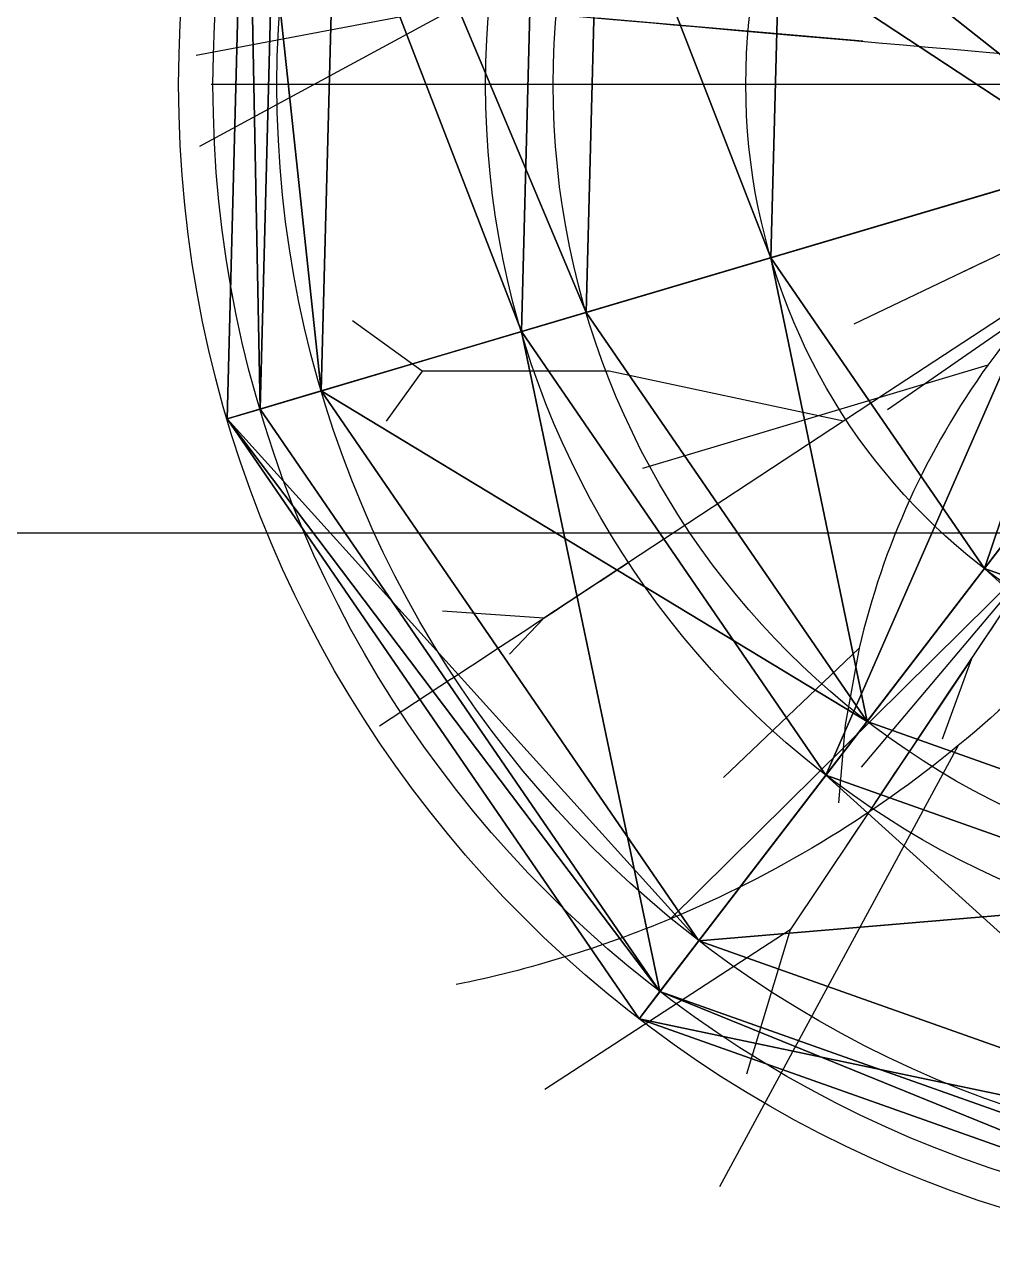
# Model space of a CAD drawing. Header units: inches. Extents: x 23 to 629, y -355 to 51.
# Drawn here: x 60.659 to 61.712, y 17.085 to 18.431 of the extents above; entities that cross this region are included whole.
import ezdxf

# ---------------------------------------------------------------- set-up
doc = ezdxf.new("R2010")
doc.units = ezdxf.units.IN
doc.header["$MEASUREMENT"] = 0
for name, color, linetype, true_color in [('tree', 1, 'Continuous', 0xff0000), ('tree-summer', 252, 'Continuous', 0x777799), ('TREES', 252, 'Continuous', 0x777799)]:
    doc.layers.add(name, color=color, linetype=linetype, true_color=true_color)

# ---------------------------------------------------------------- blocks, each defined once
blk = doc.blocks.new('Component#46')
at = {"layer": 'tree'}
for p, q in [((2.5698, 9.9857, 11.8815), (0.5598, 9.6079, 11.3386)), ((2.5698, 9.9857, 11.8815), (0.5841, 8.9123, 12.1101)), ((5.6516, 9.7161, 9.7998), (3.6235, 9.8935, 8.5877)), ((1.8489, 9.3867, 15.2815), (0.6732, 9.3867, 15.412)), ((1.8489, 9.3867, 15.2815), (0.8474, 9.3867, 15.847)), ((3.5035, 9.3867, 15.7165), (1.1087, 9.3867, 16.4126)), ((3.5035, 9.3867, 15.7165), (1.8489, 9.3867, 15.2815)), ((4.1567, 9.3867, 18.1092), (2.1102, 9.3867, 18.7617)), ((3.7713, 9.3867, 18.8485), (3.0681, 9.3867, 20.1973)), ((6.1162, 9.3867, 15.7165), (3.5035, 9.3867, 15.7165)), ((3.7713, 9.3867, 18.8485), (3.5092, 9.3867, 20.7728)), ((4.1567, 9.3867, 18.1092), (3.7713, 9.3867, 18.8485)), ((6.1162, 9.3867, 15.7165), (4.1567, 9.3867, 18.1092)), ((9.4165, 9.3867, 12.5733), (5.8391, 7.0367, 12.9464)), ((9.4165, 9.3867, 14.803), (6.1162, 9.3867, 15.7165)), ((4.1829, 3.0176, 11.1182), (10.41, 9.1737, 10.0451)), ((6.5837, 8.0354, 21.442), (5.5816, 7.5575, 21.9279)), ((6.5837, 8.0354, 21.442), (6.425, 7.9598, 22.6194)), ((7.3326, 7.9383, 20.4068), (6.4789, 7.345, 21.2469)), ((2.2861, 7.1972, 13.1505), (1.7531, 7.5818, 13.1505)), ((6.4789, 7.345, 21.2469), (5.8412, 6.9017, 21.8225)), ((2.2861, 7.1972, 13.1505), (2.0112, 6.8163, 13.1505)), ((3.7148, 7.1972, 13.1505), (2.2861, 7.1972, 13.1505)), ((5.5035, 6.8163, 13.1505), (3.7148, 7.1972, 13.1505)), ((6.6075, 7.245, 17.7246), (3.9677, 6.455, 17.9532)), ((5.8391, 7.0367, 12.9464), (5.5035, 6.8163, 13.1505)), ((5.5035, 6.8163, 13.1505), (3.8627, 5.7385, 14.1483)), ((7.0373, 5.8327, 7.6712), (5.6401, 4.1749, 8.1284)), ((3.8627, 5.7385, 14.1483), (3.2138, 5.3122, 15.9055)), ((3.2138, 5.3122, 15.9055), (2.4414, 5.3655, 16.3998)), ((3.2138, 5.3122, 15.9055), (2.9517, 5.0378, 17.3535)), ((5.6237, 5.0845, 17.9246), (4.5861, 4.0964, 18.3532)), ((6.4817, 5.0026, 17.5044), (5.5272, 3.5768, 19.024)), ((6.4817, 5.0026, 17.5044), (6.2568, 4.3876, 20.3391)), ((2.5104, 4.8502, 14.1483), (1.9608, 4.4892, 14.2965)), ((6.0894, 4.4166, 9.0906), (5.097, 2.9342, 9.8781)), ((6.3806, 4.3396, 11.3182), (4.5576, 0.9708, 12.3772)), ((5.097, 2.9342, 9.8781), (3.2216, 1.7147, 10.0436)), ((5.097, 2.9342, 9.8781), (4.7633, 1.8309, 11.1641))]:
    blk.add_line(p, q, dxfattribs=at)
for points in [[(6.5837, 8.0354, 21.442), (6.6786, 8.0807, 21.0932), (6.8063, 8.1417, 20.7576), (6.9654, 8.2175, 20.4388), (7.1541, 8.3076, 20.1405), (7.3703, 8.4107, 19.866), (7.6115, 8.5257, 19.6184), (7.875, 8.6514, 19.4005), (8.1578, 8.7863, 19.2148), (8.4568, 8.9289, 19.0633), (8.7686, 9.0776, 18.9477), (9.0898, 9.2308, 18.8694), (9.4165, 9.3867, 18.8292)], [(6.0894, 4.4166, 9.0906), (6.302, 4.7342, 8.686), (6.5319, 5.0776, 8.313), (6.7775, 5.4445, 7.974), (7.0373, 5.8327, 7.6712)], [(5.6237, 5.0845, 17.9246), (5.5157, 4.4972, 17.8246), (5.4667, 3.9021, 17.7246)]]:
    blk.add_polyline3d(points, dxfattribs=at)
at = {"layer": 'tree', "extrusion": (-0.209619, -0.977783, -8.86621e-15)}
blk.add_arc((7.6961, 21.2839, -11.152), 11.2526, 227.93906, 267.67448, dxfattribs=at)
at = {"layer": 'tree', "extrusion": (-0.087156, -0.996195, 2.9828e-14)}
blk.add_arc((7.855, 16.0861, -10.1716), 6.9966, 221.08779, 275.80424, dxfattribs=at)
at = {"layer": 'tree', "extrusion": (0.830984, -0.556296, 1.19227e-14)}
blk.add_arc((12.379, 21.888, 2.6032), 6.3659, 201.07496, 275.94701, dxfattribs=at)
at = {"layer": 'tree'}
blk.add_arc((11.5327, 3.698, 17.7246), 6.0695, 110.40538, 144.23939, dxfattribs=at)
at = {"layer": 'tree', "extrusion": (0.034794, 0.07641, 0.996469)}
blk.add_arc((-8.9843, -6.6196, 18.4455), 6.091, 348.722, 11.278, dxfattribs=at)
at = {"layer": 'tree', "extrusion": (0, 0, -1)}
for start, end in [(213.82226, 230.58887), (230.58887, 247.35548)]:
    blk.add_arc((-0.7965, 11.1352, -11.3182), 8.7956, start, end, dxfattribs=at)
at = {"layer": 'tree', "extrusion": (0.549023, -0.835807, -3.5671e-14)}
blk.add_arc((5.57, 15.8199, -2.6755), 1.857, 244.17448, 295.82552, dxfattribs=at)
at = {"layer": 'tree', "extrusion": (1.26401e-16, -3.02996e-16, -1)}
blk.add_arc((-0.7965, 11.1352, -11.1182), 8.7956, 247.35548, 258.53322, dxfattribs=at)
at = {"layer": 'tree-summer', "color": 76, "true_color": 0x427f00}
for p, q in [((3.0435, 7.4999, 6.8937), (7.4202, 8.7956, 6.0865)), ((4.9494, 8.0642, 21.4564), (7.6532, 8.8646, 22.9727)), ((3.5388, 7.6465, 20.0424), (4.9494, 8.0642, 21.4564)), ((6.5799, 5.691, 21.4564), (8.2968, 7.9279, 22.9727)), ((5.3697, 4.1143, 6.8937), (8.1489, 7.7351, 6.0865)), ((3.5388, 7.6465, 20.0424), (1.5155, 7.0475, 16.6589)), ((1.0471, 6.9088, 8.8868), (3.0435, 7.4999, 6.8937)), ((0.7954, 6.8343, 12.8499), (1.5155, 7.0475, 16.6589)), ((1.0471, 6.9088, 8.8868), (0.7954, 6.8343, 12.8499)), ((5.6842, 4.524, 20.0424), (6.5799, 5.691, 21.4564)), ((5.6842, 4.524, 20.0424), (4.3993, 2.8501, 16.6589)), ((4.1019, 2.4626, 8.8868), (5.3697, 4.1143, 6.8937)), ((3.9421, 2.2544, 12.8499), (4.3993, 2.8501, 16.6589)), ((4.1019, 2.4626, 8.8868), (3.9421, 2.2544, 12.8499))]:
    blk.add_line(p, q, dxfattribs=at)
for centre, radius in [((9.4165, 9.3867, 12.8499), 8.991), ((9.4165, 9.3867, 8.8868), 8.7285), ((9.4165, 9.3867, 16.6589), 8.2401), ((9.4165, 9.3867, 6.8937), 6.6464), ((9.4165, 9.3867, 20.0424), 6.1299), ((9.4165, 9.3867, 21.4564), 4.6588)]:
    blk.add_circle(centre, radius, dxfattribs=at)
at = {"layer": 'tree-summer', "color": 108, "true_color": 0x00560c}
mesh = blk.add_polyface(dxfattribs=at)
corners = [(0.9417, 12.3892, 12.8499), (1.0471, 6.9088, 8.8868), (0.7954, 6.8343, 12.8499), (1.1891, 12.3015, 8.8868)]
mesh.append_faces([[corners[k] for k in face] for face in [(0, 1, 2), (1, 0, 3)]], dxfattribs={"vtx0": -1, "color": 108})
mesh = blk.add_polyface(dxfattribs=at)
corners = [(1.5155, 7.0475, 16.6589), (0.9417, 12.3892, 12.8499), (0.7954, 6.8343, 12.8499), (1.6495, 12.1384, 16.6589)]
mesh.append_faces([[corners[k] for k in face] for face in [(0, 1, 2), (1, 0, 3)]], dxfattribs={"vtx0": -1, "color": 108})
mesh = blk.add_polyface(dxfattribs=at)
corners = [(1.1891, 12.3015, 8.8868), (3.0435, 7.4999, 6.8937), (1.0471, 6.9088, 8.8868), (3.1517, 11.6062, 6.8937)]
mesh.append_faces([[corners[k] for k in face] for face in [(0, 1, 2), (1, 0, 3)]], dxfattribs={"vtx0": -1, "color": 108})
mesh = blk.add_polyface(dxfattribs=at)
corners = [(3.5388, 7.6465, 20.0424), (1.6495, 12.1384, 16.6589), (1.5155, 7.0475, 16.6589), (3.6385, 11.4337, 20.0424)]
mesh.append_faces([[corners[k] for k in face] for face in [(0, 1, 2), (1, 0, 3)]], dxfattribs={"vtx0": -1, "color": 108})
mesh = blk.add_polyface(dxfattribs=at)
corners = [(3.1517, 11.6062, 6.8937), (7.4202, 8.7956, 6.0865), (3.0435, 7.4999, 6.8937), (7.4541, 10.0819, 6.0865)]
mesh.append_faces([[corners[k] for k in face] for face in [(0, 1, 2), (1, 0, 3)]], dxfattribs={"vtx0": -1, "color": 108})
mesh = blk.add_polyface(dxfattribs=at)
corners = [(4.9494, 8.0642, 21.4564), (3.6385, 11.4337, 20.0424), (3.5388, 7.6465, 20.0424), (5.0252, 10.9424, 21.4564)]
mesh.append_faces([[corners[k] for k in face] for face in [(0, 1, 2), (1, 0, 3)]], dxfattribs={"vtx0": -1, "color": 108})
mesh = blk.add_polyface(dxfattribs=at)
corners = [(7.6532, 8.8646, 22.9727), (5.0252, 10.9424, 21.4564), (4.9494, 8.0642, 21.4564), (7.6831, 10.0008, 22.9727)]
mesh.append_faces([[corners[k] for k in face] for face in [(0, 1, 2), (1, 0, 3)]], dxfattribs={"vtx0": -1, "color": 108})
mesh = blk.add_polyface(dxfattribs=at)
corners = [(7.4202, 8.7956, 6.0865), (5.3697, 4.1143, 6.8937), (3.0435, 7.4999, 6.8937), (8.1489, 7.7351, 6.0865)]
mesh.append_faces([[corners[k] for k in face] for face in [(0, 1, 2), (1, 0, 3)]], dxfattribs={"vtx0": -1, "color": 108})
mesh = blk.add_polyface(dxfattribs=at)
corners = [(6.5799, 5.691, 21.4564), (7.6532, 8.8646, 22.9727), (4.9494, 8.0642, 21.4564), (8.2968, 7.9279, 22.9727)]
mesh.append_faces([[corners[k] for k in face] for face in [(0, 1, 2), (1, 0, 3)]], dxfattribs={"vtx0": -1, "color": 108})
mesh = blk.add_polyface(dxfattribs=at)
corners = [(5.6842, 4.524, 20.0424), (4.9494, 8.0642, 21.4564), (3.5388, 7.6465, 20.0424), (6.5799, 5.691, 21.4564)]
mesh.append_faces([[corners[k] for k in face] for face in [(0, 1, 2), (1, 0, 3)]], dxfattribs={"vtx0": -1, "color": 108})
mesh = blk.add_polyface(dxfattribs=at)
corners = [(9.2939, 4.7295, 21.4564), (8.2968, 7.9279, 22.9727), (6.5799, 5.691, 21.4564), (9.3681, 7.5483, 22.9727)]
mesh.append_faces([[corners[k] for k in face] for face in [(0, 1, 2), (1, 0, 3)]], dxfattribs={"vtx0": -1, "color": 108})
mesh = blk.add_polyface(dxfattribs=at)
corners = [(8.1489, 7.7351, 6.0865), (9.2416, 2.7425, 6.8937), (5.3697, 4.1143, 6.8937), (9.3617, 7.3054, 6.0865)]
mesh.append_faces([[corners[k] for k in face] for face in [(0, 1, 2), (1, 0, 3)]], dxfattribs={"vtx0": -1, "color": 108})
mesh = blk.add_polyface(dxfattribs=at)
corners = [(5.6842, 4.524, 20.0424), (1.5155, 7.0475, 16.6589), (4.3993, 2.8501, 16.6589), (3.5388, 7.6465, 20.0424)]
mesh.append_faces([[corners[k] for k in face] for face in [(0, 1, 2), (1, 0, 3)]], dxfattribs={"vtx0": -1, "color": 108})
mesh = blk.add_polyface(dxfattribs=at)
corners = [(3.0435, 7.4999, 6.8937), (4.1019, 2.4626, 8.8868), (1.0471, 6.9088, 8.8868), (5.3697, 4.1143, 6.8937)]
mesh.append_faces([[corners[k] for k in face] for face in [(0, 1, 2), (1, 0, 3)]], dxfattribs={"vtx0": -1, "color": 108})
mesh = blk.add_polyface(dxfattribs=at)
corners = [(4.3993, 2.8501, 16.6589), (0.7954, 6.8343, 12.8499), (3.9421, 2.2544, 12.8499), (1.5155, 7.0475, 16.6589)]
mesh.append_faces([[corners[k] for k in face] for face in [(0, 1, 2), (1, 0, 3)]], dxfattribs={"vtx0": -1, "color": 108})
mesh = blk.add_polyface(dxfattribs=at)
corners = [(0.7954, 6.8343, 12.8499), (4.1019, 2.4626, 8.8868), (3.9421, 2.2544, 12.8499), (1.0471, 6.9088, 8.8868)]
mesh.append_faces([[corners[k] for k in face] for face in [(0, 1, 2), (1, 0, 3)]], dxfattribs={"vtx0": -1, "color": 108})
mesh = blk.add_polyface(dxfattribs=at)
corners = [(9.2552, 3.2588, 20.0424), (6.5799, 5.691, 21.4564), (5.6842, 4.524, 20.0424), (9.2939, 4.7295, 21.4564)]
mesh.append_faces([[corners[k] for k in face] for face in [(0, 1, 2), (1, 0, 3)]], dxfattribs={"vtx0": -1, "color": 108})
mesh = blk.add_polyface(dxfattribs=at)
corners = [(9.2552, 3.2588, 20.0424), (4.3993, 2.8501, 16.6589), (9.1996, 1.1494, 16.6589), (5.6842, 4.524, 20.0424)]
mesh.append_faces([[corners[k] for k in face] for face in [(0, 1, 2), (1, 0, 3)]], dxfattribs={"vtx0": -1, "color": 108})
mesh = blk.add_polyface(dxfattribs=at)
corners = [(5.3697, 4.1143, 6.8937), (9.1868, 0.6612, 8.8868), (4.1019, 2.4626, 8.8868), (9.2416, 2.7425, 6.8937)]
mesh.append_faces([[corners[k] for k in face] for face in [(0, 1, 2), (1, 0, 3)]], dxfattribs={"vtx0": -1, "color": 108})
mesh = blk.add_polyface(dxfattribs=at)
corners = [(9.1996, 1.1494, 16.6589), (3.9421, 2.2544, 12.8499), (9.1799, 0.3987, 12.8499), (4.3993, 2.8501, 16.6589)]
mesh.append_faces([[corners[k] for k in face] for face in [(0, 1, 2), (1, 0, 3)]], dxfattribs={"vtx0": -1, "color": 108})
mesh = blk.add_polyface(dxfattribs=at)
corners = [(9.1799, 0.3987, 12.8499), (4.1019, 2.4626, 8.8868), (9.1868, 0.6612, 8.8868), (3.9421, 2.2544, 12.8499)]
mesh.append_faces([[corners[k] for k in face] for face in [(0, 1, 2), (1, 0, 3)]], dxfattribs={"vtx0": -1, "color": 108})

msp = doc.modelspace()

# ---------------------------------------------------------------- linework, layer by layer
msp.add_line((67.6931, 17.87786), (47.8031, 17.87786))

# ---------------------------------------------------------------- block references
at = {"layer": 'TREES', "linetype": 'Continuous', "lineweight": 0, "xscale": 0.142430043518516, "yscale": 0.142430043518516, "zscale": 0.1424300435185114}
msp.add_blockref('Component#46', (60.76618, 17.02884), dxfattribs=at)

doc.saveas('drawing.dxf')
